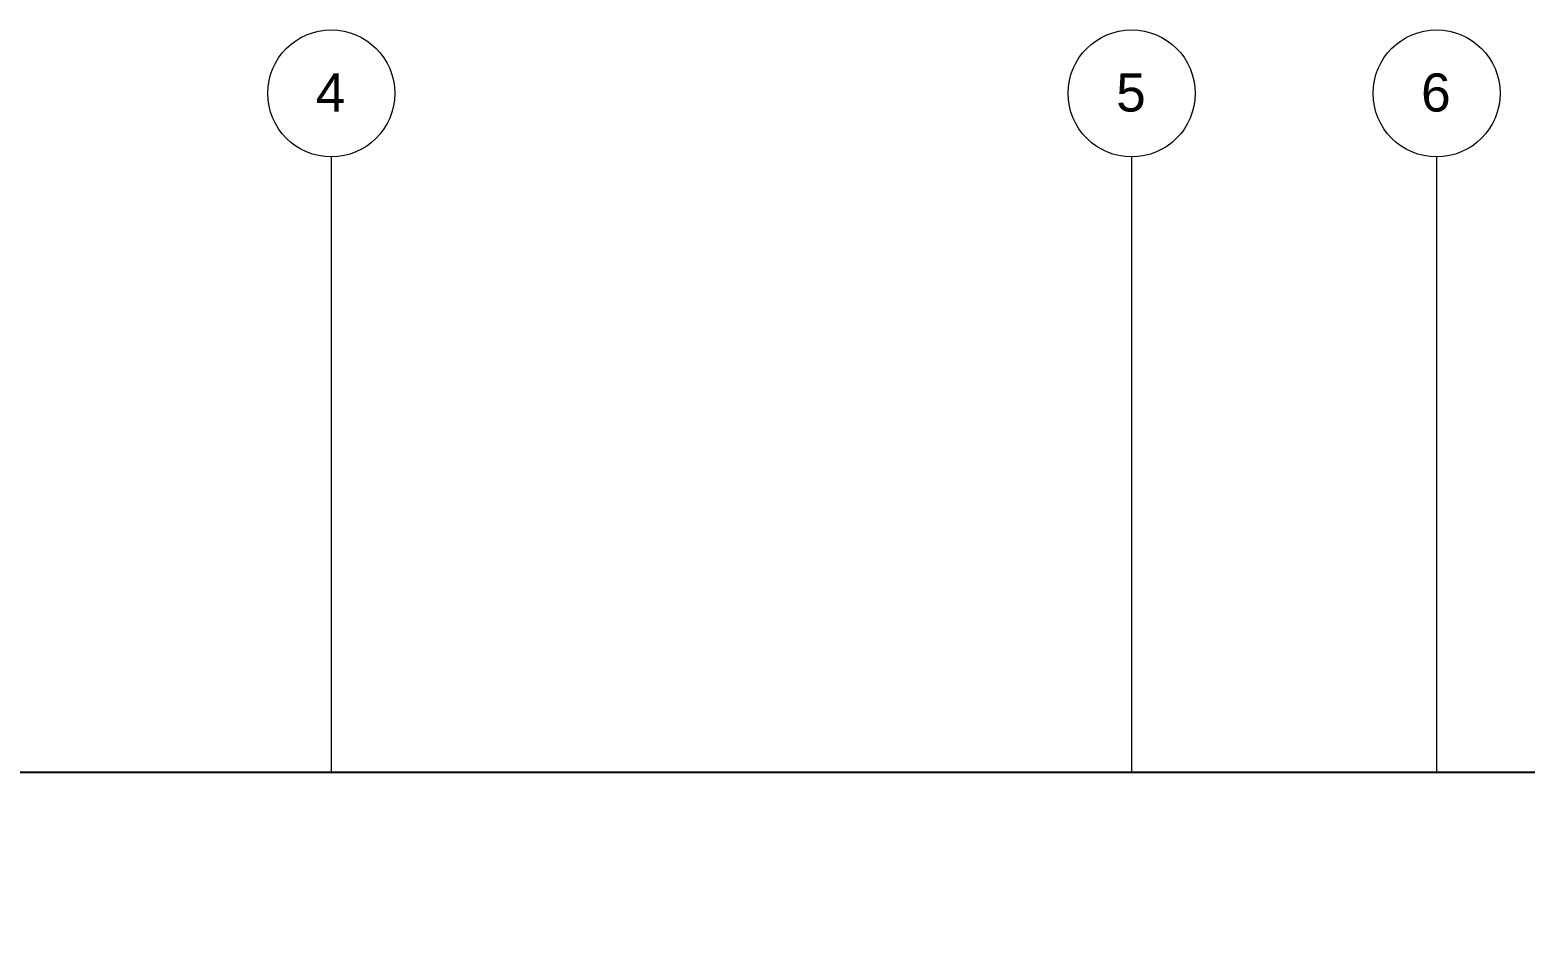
# Model space of a CAD drawing. Header units: millimetres. Extents: x -9358 to 257996, y -67499 to 9117.
# Drawn here: x 8328 to 20097, y 1871 to 9117 of the extents above; entities that cross this region are included whole.
import ezdxf

# ---------------------------------------------------------------- set-up
doc = ezdxf.new("R2010")
doc.units = ezdxf.units.MM
doc.header["$LTSCALE"] = 1000
doc.linetypes.add('Grid Line', pattern=[22.225, 12.7, -3.175, 3.175, -3.175])
for name, color, linetype, lineweight in [('A-AXS-1', 8, 'Grid Line', 9), ('A-AXS-CIR', 8, 'Continuous', 9), ('A-FLR-PAT', 8, 'Continuous', 18)]:
    doc.layers.add(name, color=color, linetype=linetype, lineweight=lineweight)
doc.styles.add('Arial_2', font='arial.ttf', dxfattribs={"height": 300})

# ---------------------------------------------------------------- blocks, each defined once
blk = doc.blocks.new('Grid - Grid Head - Circle_100-910310-01-Ground Floor Furniture Plan')
at = {"layer": 'A-AXS-CIR'}
blk.add_circle((0, 0), 5, dxfattribs=at)
blk = doc.blocks.new('G')
blk.add_lwpolyline([(-3220, 3420), (54220, 3420), (54220, -60820), (-3220, -60820)], close=True)
at = {"layer": 'A-AXS-1'}
for p, q in [((10700, 8265), (10700, 3420)), ((17000, 8265), (17000, 3420)), ((19400, 8265), (19400, 3420))]:
    blk.add_line(p, q, dxfattribs=at)
at = {"layer": 'A-FLR-PAT'}
blk.add_line((54220, 3420), (-3220, 3420), dxfattribs=at)
at = {"layer": 'A-AXS-CIR', "xscale": 99.99999999999991, "yscale": 99.99999999999991, "zscale": 99.99999999999991, "rotation": 180}
for p in [(10700, 8765), (17000, 8765), (19400, 8765)]:
    blk.add_blockref('Grid - Grid Head - Circle_100-910310-01-Ground Floor Furniture Plan', p, dxfattribs=at)
at = {"layer": 'A-AXS-CIR', "char_height": 300, "width": 288.61, "attachment_point": 1, "style": 'Arial_2'}
for s, insert in [('\\fArial|b0|i0|c178|p34|;4', (10578, 8922)), ('\\fArial|b0|i0|c178|p34|;5', (16878, 8922)), ('\\fArial|b0|i0|c178|p34|;6', (19278, 8922))]:
    blk.add_mtext(s, dxfattribs=dict(at, insert=insert))

msp = doc.modelspace()

# ---------------------------------------------------------------- block references
msp.add_blockref('G', (0, -148))

doc.saveas('drawing.dxf')
